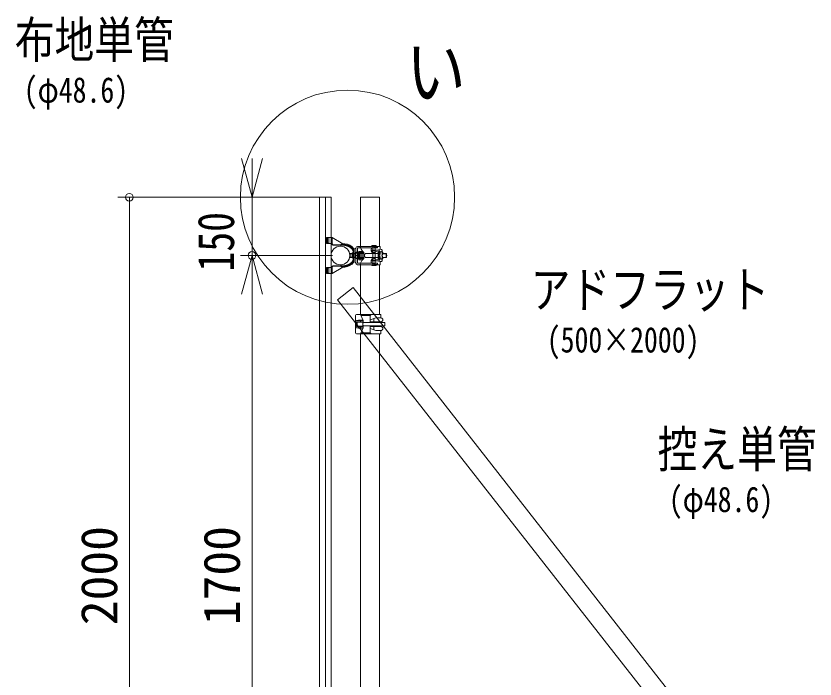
# Model space of a CAD drawing. Units: millimetres, scale not verified. Extents: x -10062 to 10062, y -6938 to 6938.
# Drawn here: x -1722 to 335, y -2611 to -903 of the extents above; entities that cross this region are included whole.
import ezdxf
from ezdxf.enums import TextEntityAlignment as Align

# ---------------------------------------------------------------- set-up
doc = ezdxf.new("R2010")
doc.units = ezdxf.units.MM
doc.header["$LTSCALE"] = 40
doc.header["$PDMODE"] = 32
doc.header["$PDSIZE"] = 20
doc.linetypes.add('DASHED1', pattern=[1.8, 1.2, -0.6])
for name, color, linetype, lineweight in [('0-1_0', 4, 'Continuous', 9), ('1-1_dim', 7, 'Continuous', 9), ('1-4_text', 7, 'Continuous', 9), ('1-6_ｸﾗﾝﾌﾟ', 1, 'Continuous', 9)]:
    doc.layers.add(name, color=color, linetype=linetype, lineweight=lineweight)
doc.styles.add('ＭＳ ゴシック', font='')
doc.styles.get('ＭＳ ゴシック').set_extended_font_data('MS Gothic')

msp = doc.modelspace()

# ---------------------------------------------------------------- linework, layer by layer
at = {"layer": '0-1_0', "lineweight": 5}
for p, q in [((-940.72, -1370.16), (-940.72, -3370.16)), ((-924.72, -1370.16), (-924.72, -3370.16)), ((-834.74, -1495.16), (-834.74, -1370.16)), ((-922.23, -1473.73), (-908.87, -1473.73)), ((-922.23, -1488.93), (-922.23, -1473.73)), ((-909.02, -1474.72), (-909.02, -1488.85)), ((-908.32, -1473.8), (-908.32, -1490.35)), ((-880.28, -1490.16), (-907.86, -1474)), ((-907.62, -1475.3), (-907.62, -1489.5)), ((-922.23, -1488.93), (-910.88, -1488.93)), ((-906.5, -1491.28), (-875.71, -1492.32)), ((-905.96, -1493.6), (-875.79, -1494.62)), ((-885.44, -1491.84), (-884.38, -1490.84)), ((-882.37, -1490.09), (-875.65, -1490.32)), ((-862.72, -1516.14), (-861.72, -1515.14)), ((-862.72, -1524.14), (-862.72, -1516.14)), ((-862.47, -1515.89), (-856.72, -1515.89)), ((-861.72, -1525.14), (-861.72, -1515.14)), ((-861.72, -1515.14), (-856.72, -1515.14)), ((-856.72, -1526.69), (-856.72, -1513.59)), ((-856.72, -1513.59), (-854.22, -1513.59)), ((-853.72, -1531.22), (-853.72, -1509.06)), ((-851.42, -1535.15), (-851.42, -1505.13)), ((-851.42, -1515.14), (-847.72, -1515.14)), ((-851.42, -1515.89), (-847.72, -1515.89)), ((-847.72, -1511.89), (-847.72, -1528.39)), ((-847.72, -1511.89), (-840.22, -1511.89)), ((-847.72, -1520.14), (-840.22, -1520.14)), ((-839.72, -1512.39), (-840.22, -1511.89)), ((-839.72, -1512.39), (-839.72, -1527.89)), ((-861.72, -1525.14), (-862.72, -1524.14)), ((-862.47, -1524.39), (-856.72, -1524.39)), ((-861.72, -1525.14), (-856.72, -1525.14)), ((-856.72, -1526.69), (-854.22, -1526.69)), ((-851.42, -1524.39), (-847.72, -1524.39)), ((-851.42, -1525.14), (-847.72, -1525.14)), ((-847.72, -1528.39), (-840.22, -1528.39)), ((-839.72, -1527.89), (-840.22, -1528.39)), ((-922.23, -1551.35), (-922.23, -1566.55)), ((-922.23, -1551.35), (-910.88, -1551.35)), ((-909.02, -1565.56), (-909.02, -1551.42)), ((-908.32, -1566.47), (-908.32, -1549.93)), ((-880.28, -1550.12), (-907.86, -1566.28)), ((-907.62, -1564.98), (-907.62, -1550.78)), ((-906.5, -1549), (-875.71, -1547.96)), ((-905.96, -1546.68), (-875.79, -1545.66)), ((-885.44, -1548.44), (-884.38, -1549.43)), ((-882.37, -1550.19), (-875.65, -1549.96)), ((-834.74, -1544.16), (-834.74, -1672.2)), ((-786.14, -1672.2), (-786.14, -1544.16)), ((-922.23, -1566.55), (-908.87, -1566.55)), ((-894.09, -1634.34), (-854.17, -1603.08)), ((141.91, -2875.67), (-854.17, -1603.08)), ((129.42, -2941.54), (-894.09, -1634.34)), ((-847.94, -1675.2), (-847.94, -1719.2)), ((-782.44, -1672.2), (-844.94, -1672.2)), ((-827.94, -1687.95), (-835.44, -1672.2)), ((-810.02, -1675.2), (-834, -1675.2)), ((-830.44, -1686.95), (-830.44, -1687.95)), ((-810.44, -1690.95), (-810.44, -1677.2)), ((-800.44, -1690.95), (-800.44, -1682.62)), ((-827.94, -1687.95), (-844.94, -1687.95)), ((-827.94, -1690.95), (-844.94, -1690.95)), ((-844.94, -1690.95), (-844.94, -1703.45)), ((-827.94, -1703.45), (-844.94, -1703.45)), ((-827.94, -1706.45), (-844.94, -1706.45)), ((-827.44, -1691.7), (-843.44, -1691.7)), ((-843.44, -1702.7), (-843.44, -1691.7)), ((-827.44, -1702.7), (-843.44, -1702.7)), ((-840.44, -1706.45), (-840.44, -1707.45)), ((-830.44, -1707.45), (-840.44, -1707.45)), ((-835.44, -1687.95), (-835.44, -1690.95)), ((-835.44, -1703.45), (-835.44, -1706.45)), ((-835.44, -1722.2), (-827.94, -1706.45)), ((-830.44, -1706.45), (-830.44, -1707.45)), ((-827.94, -1687.95), (-827.94, -1690.95)), ((-827.94, -1703.45), (-827.94, -1706.45)), ((-827.44, -1692.7), (-827.44, -1691.7)), ((-772.66, -1692.7), (-827.44, -1692.7)), ((-827.44, -1702.7), (-827.44, -1701.7)), ((-772.66, -1701.7), (-827.44, -1701.7)), ((-782.44, -1690.95), (-810.44, -1690.95)), ((-810.44, -1703.45), (-810.44, -1717.2)), ((-800.44, -1711.78), (-800.44, -1703.45)), ((-782.44, -1690.95), (-782.44, -1692.7)), ((-775.32, -1704.02), (-776.98, -1701.7)), ((-772.66, -1692.7), (-772.66, -1701.7)), ((-844.94, -1722.2), (-782.44, -1722.2)), ((-834.74, -3090.16), (-834.74, -1722.2)), ((-810.02, -1719.2), (-834, -1719.2)), ((-795.44, -1713.45), (-810.44, -1708.45)), ((-782.44, -1713.45), (-795.44, -1713.45)), ((-786.14, -1722.2), (-786.14, -3090.16)), ((-782.44, -1713.45), (-782.44, -1722.2))]:
    msp.add_line(p, q, dxfattribs=at)
at = {"layer": '0-1_0', "linetype": 'DASHED1', "lineweight": 5}
for p, q in [((-919.93, -1488.93), (-919.93, -1473.73)), ((-916.8, -1486.93), (-916.8, -1475.73)), ((-883.87, -1493.52), (-882.8, -1492.52)), ((-882.44, -1492.39), (-875.72, -1492.62)), ((-876.12, -1492.61), (-880.28, -1490.16)), ((-856.72, -1515.14), (-851.42, -1515.14)), ((-856.72, -1515.14), (-851.42, -1515.14)), ((-856.72, -1515.89), (-852.42, -1515.89)), ((-853.72, -1505.07), (-853.72, -1509.06)), ((-856.72, -1524.39), (-852.42, -1524.39)), ((-856.72, -1525.14), (-851.42, -1525.14)), ((-856.72, -1525.14), (-851.42, -1525.14)), ((-853.72, -1535.21), (-853.72, -1531.22)), ((-919.93, -1551.35), (-919.93, -1566.55)), ((-916.8, -1553.35), (-916.8, -1564.55)), ((-883.87, -1546.76), (-882.8, -1547.75)), ((-882.44, -1547.89), (-875.72, -1547.66)), ((-876.12, -1547.67), (-880.28, -1550.12))]:
    msp.add_line(p, q, dxfattribs=at)
at = {"layer": '0-1_0', "lineweight": 5}
for points in [[(-940.72, -1370.16), (-910.72, -1370.16), (-910.72, -3370.16)], [(-834.74, -1370.16), (-786.14, -1370.16), (-786.14, -1495.16)], [(-830.44, -1686.95), (-840.44, -1686.95), (-840.44, -1687.95)], [(-782.44, -1672.2), (-782.44, -1680.95), (-795.44, -1680.95), (-810.44, -1685.95)], [(-782.44, -1701.7), (-782.44, -1703.45), (-810.44, -1703.45)]]:
    msp.add_lwpolyline(points, dxfattribs=at)
msp.add_circle((-868.51, -1370.16), 275.78, dxfattribs=at)
at = {"layer": '0-1_0', "linetype": 'DASHED1', "lineweight": 5}
for centre, radius, start, end in [((-918.8, -1475.73), 2, 0, 90), ((-918.8, -1486.93), 2, 270, 0), ((-885.78, -1491.48), 2.8, 268.075, 313.075), ((-882.46, -1492.89), 0.5, 88.075, 133.075), ((-876.65, -1520.1), 27.5, 33.828, 88.074), ((-854.22, -1505.07), 0.5, 0, 33.828), ((-852.42, -1514.89), 1, 270, 0), ((-876.65, -1520.18), 27.5, 271.926, 326.172), ((-854.22, -1535.21), 0.5, 326.172, 0), ((-852.42, -1525.39), 1, 0, 90), ((-918.8, -1553.35), 2, 0, 90), ((-885.78, -1548.8), 2.8, 46.925, 91.925), ((-882.46, -1547.39), 0.5, 226.925, 271.925), ((-918.8, -1564.55), 2, 270, 0)]:
    msp.add_arc(centre, radius, start, end, dxfattribs=at)
at = {"layer": '0-1_0', "lineweight": 5}
for centre, radius, start, end in [((-908.87, -1475.73), 2, 59.628, 90), ((-910.88, -1491.87), 2.94, 36.605, 90), ((-910.88, -1490.81), 1.88, 0.541, 90), ((-906.16, -1490.76), 2.84, 180.541, 270), ((-906.16, -1488.36), 2.94, 216.605, 263.423), ((-885.78, -1491.48), 0.5, 268.074, 313.075), ((-882.46, -1492.89), 2.8, 88.075, 133.075), ((-876.65, -1520.1), 25.5, 26.211, 88.074), ((-876.65, -1520.1), 27.8, 26.319, 88.074), ((-876.65, -1520.1), 29.8, 33.958, 88.074), ((-854.22, -1513.09), 0.5, 270, 0), ((-854.22, -1509.06), 0.5, 0, 26.212), ((-854.42, -1505.13), 3, 0, 33.958), ((-854.42, -1509.11), 3, 0, 26.319), ((-856.98, -1516.02), 17.26, 346.178, 13.822), ((-856.98, -1524.26), 17.26, 346.178, 13.822), ((-876.65, -1520.18), 25.5, 271.926, 333.789), ((-876.65, -1520.18), 27.8, 271.926, 333.681), ((-876.65, -1520.18), 29.8, 271.926, 326.042), ((-854.22, -1527.19), 0.5, 0, 90), ((-854.22, -1531.22), 0.5, 333.789, 0), ((-854.42, -1535.15), 3, 326.042, 0), ((-854.42, -1531.17), 3, 333.681, 0), ((-910.88, -1549.47), 1.88, 270, 359.459), ((-910.88, -1548.41), 2.94, 270, 323.395), ((-906.16, -1549.51), 2.84, 90, 179.459), ((-906.16, -1551.92), 2.94, 96.578, 143.395), ((-885.78, -1548.8), 0.5, 46.925, 91.925), ((-882.46, -1547.39), 2.8, 226.925, 271.925), ((-908.87, -1564.55), 2, 270, 300.372), ((-844.94, -1675.2), 3, 90, 180), ((-805.44, -1677.2), 5, 90, 180), ((-782.44, -1685.95), 5, 270, 90), ((-844.94, -1690.95), 3, 90, 180), ((-844.94, -1703.45), 3, 180, 270), ((-823.37, -1697.2), 6.06, 132.075, 227.925), ((-782.44, -1708.45), 5, 270, 90), ((-844.94, -1719.2), 3, 180, 270), ((-805.44, -1717.2), 5, 180, 270)]:
    msp.add_arc(centre, radius, start, end, dxfattribs=at)
at = {"layer": '1-1_dim', "color": 4, "lineweight": 5}
for p, q in [((-1114.29, -1370.19), (-1114.29, -1270.19)), ((-940.72, -1370.19), (-1144.29, -1370.19)), ((-1114.29, -1370.19), (-1114.29, -1520.16)), ((-906.72, -1520.16), (-1144.29, -1520.16)), ((-1114.29, -1520.16), (-1114.29, -1620.16)), ((-1114.29, -1620.16), (-1114.29, -1720.16))]:
    msp.add_line(p, q, dxfattribs=at)
at = {"layer": '1-1_dim'}
for p, q in [((-960.72, -1370.19), (-1460.03, -1370.19)), ((-1430.03, -3370.19), (-1430.03, -1370.19)), ((-1430.03, -1470.19), (-1430.03, -3270.19)), ((-907.28, -1520.18), (-1144.29, -1520.18)), ((-1114.29, -3220.18), (-1114.29, -1520.18)), ((-1114.29, -1620.18), (-1114.29, -3120.18))]:
    msp.add_line(p, q, dxfattribs=at)
at = {"layer": '1-1_dim', "color": 4, "lineweight": 5}
for points in [[(-1087.5, -1270.19), (-1114.29, -1370.19), (-1141.09, -1270.19)], [(-1141.09, -1620.16), (-1114.29, -1520.16), (-1087.5, -1620.16)]]:
    msp.add_lwpolyline(points, dxfattribs=at)
at = {"layer": '1-1_dim'}
for p in [(-1430.03, -1370.19), (-1114.29, -1520.18)]:
    msp.add_point(p, dxfattribs=at)
at = {"layer": '1-6_ｸﾗﾝﾌﾟ'}
for p, q in [((-846.72, -1500.66), (-846.72, -1540.16)), ((-842.72, -1500.16), (-791.22, -1500.16)), ((-804.72, -1494.16), (-795.72, -1494.16)), ((-788.12, -1497.16), (-804.62, -1500.16)), ((-803.42, -1497.16), (-803.42, -1544.16)), ((-796.92, -1497.16), (-796.92, -1544.16)), ((-791.22, -1497.16), (-791.22, -1500.16)), ((-849.72, -1502.46), (-846.72, -1502.46)), ((-826.22, -1512.16), (-842.72, -1512.16)), ((-826.22, -1515.16), (-842.72, -1515.16)), ((-842.12, -1519.16), (-842.12, -1522.16)), ((-838.42, -1510.16), (-829.92, -1510.16)), ((-837.72, -1512.16), (-837.72, -1528.16)), ((-834.22, -1510.16), (-834.22, -1531.16)), ((-830.72, -1512.16), (-830.72, -1528.16)), ((-826.22, -1512.16), (-826.22, -1515.16)), ((-826.22, -1516.16), (-826.22, -1528.16)), ((-823.22, -1515.16), (-789.82, -1515.16)), ((-807.22, -1509.16), (-807.22, -1503.16)), ((-807.22, -1506.16), (-790.22, -1506.16)), ((-807.22, -1506.16), (-790.92, -1511.16)), ((-798.82, -1514.16), (-802.02, -1514.16)), ((-798.82, -1512.16), (-800.82, -1512.16)), ((-784.12, -1504.16), (-790.22, -1506.16)), ((-787.32, -1510.16), (-788.32, -1510.16)), ((-786.52, -1511.16), (-778.12, -1511.16)), ((-768.52, -1516.16), (-778.22, -1516.16)), ((-778.12, -1515.16), (-768.22, -1515.16)), ((-849.72, -1537.86), (-846.72, -1537.86)), ((-826.22, -1525.16), (-842.72, -1525.16)), ((-826.22, -1528.16), (-842.72, -1528.16)), ((-838.42, -1531.16), (-829.92, -1531.16)), ((-823.22, -1525.16), (-789.82, -1525.16)), ((-807.22, -1534.16), (-790.92, -1530.16)), ((-807.22, -1532.16), (-807.22, -1538.16)), ((-807.22, -1534.16), (-790.22, -1534.16)), ((-788.12, -1544.16), (-804.62, -1541.16)), ((-798.82, -1526.16), (-802.02, -1526.16)), ((-798.82, -1528.16), (-800.82, -1528.16)), ((-791.22, -1540.16), (-791.22, -1544.16)), ((-784.12, -1536.16), (-790.22, -1534.16)), ((-787.32, -1530.16), (-788.32, -1530.16)), ((-786.52, -1529.16), (-778.12, -1529.16)), ((-784.12, -1536.16), (-784.12, -1544.16)), ((-768.22, -1525.16), (-778.22, -1525.16)), ((-842.72, -1544.16), (-784.12, -1544.16)), ((-804.72, -1546.16), (-795.72, -1546.16))]:
    msp.add_line(p, q, dxfattribs=at)
for points in [[(-842.72, -1497.16), (-784.12, -1497.16), (-784.12, -1504.16)], [(-842.72, -1500.16), (-842.72, -1540.16), (-791.22, -1540.16)]]:
    msp.add_lwpolyline(points, dxfattribs=at)
msp.add_circle((-886.72, -1520.16), 24, dxfattribs=at)
for centre, radius, start, end in [((-842.72, -1501.16), 4, 90, 180), ((-833.72, -1498.16), 2, 120.51, 239.49), ((-809.42, -1491.16), 27, 200.106, 231.428), ((-804.02, -1503.16), 3, 100.384, 180), ((-804.72, -1495.16), 1, 90, 270), ((-795.72, -1495.16), 1, 270, 90), ((-842.72, -1516.16), 4, 90, 180), ((-838.92, -1519.16), 3, 90, 180), ((-838.92, -1522.16), 3, 180, 270), ((-838.42, -1511.16), 1, 90, 270), ((-829.92, -1511.16), 1, 270, 90), ((-813.52, -1520.16), 11, 152.604, 207.396), ((-802.02, -1509.16), 5, 180, 270), ((-800.82, -1506.16), 6, 180, 270), ((-798.82, -1515.16), 3, 0, 90), ((-798.82, -1515.16), 1, 0, 90), ((-791.42, -1513.16), 2, 0, 75), ((-789.22, -1510.16), 4, 341.179, 104.571), ((-752.82, -1520.16), 37, 166.058, 193.942), ((-788.32, -1511.16), 1, 90, 180), ((-790.32, -1515.16), 6, 298.583, 47.521), ((-790.32, -1525.16), 6, 312.479, 61.417), ((-787.32, -1511.16), 1, 0, 90), ((-750.32, -1520.16), 37, 166.058, 193.942), ((-783.02, -1508.16), 4, 306.195, 105.529), ((-785.42, -1516.16), 7, 316.511, 43.489), ((-785.42, -1525.16), 7, 316.511, 43.489), ((-757.92, -1520.16), 21, 166.103, 193.897), ((-842.72, -1525.16), 4, 180, 270), ((-842.72, -1540.16), 4, 180, 270), ((-838.42, -1530.16), 1, 90, 270), ((-833.72, -1542.16), 2, 120.51, 239.49), ((-809.42, -1549.16), 27, 128.572, 159.894), ((-829.92, -1530.16), 1, 270, 90), ((-802.02, -1532.16), 5, 90, 180), ((-804.02, -1538.16), 3, 180, 259.616), ((-800.82, -1535.16), 6, 90, 180), ((-798.82, -1525.16), 3, 270, 0), ((-798.82, -1525.16), 1, 270, 0), ((-791.42, -1528.16), 2, 285, 0), ((-789.22, -1530.16), 4, 255.429, 18.821), ((-788.32, -1529.16), 1, 180, 270), ((-787.32, -1529.16), 1, 270, 0), ((-783.02, -1532.16), 4, 254.471, 53.805), ((-804.72, -1545.16), 1, 90, 270), ((-795.72, -1545.16), 1, 270, 90)]:
    msp.add_arc(centre, radius, start, end, dxfattribs=at)
msp.add_ellipse((-778.12, -1520.16), major_axis=(0, 9), ratio=0.1021, start_param=5.3014195, end_param=10.4065432, dxfattribs=at)
msp.add_ellipse((-768.22, -1520.16), major_axis=(0, 5), ratio=0.1218, dxfattribs=at)

# ---------------------------------------------------------------- texts
at = {"layer": '1-1_dim', "color": 2, "style": 'ＭＳ ゴシック', "width": 0.8}
msp.add_text('150', height=93.84, rotation=90, dxfattribs=at).set_placement((-1132.42, -1561.46), align=Align.BOTTOM_LEFT)
at = {"layer": '1-1_dim', "color": 2, "style": 'ＭＳ ゴシック'}
for s, p in [('2000', (-1433.23, -2472.59)), ('1700', (-1117.49, -2472.58))]:
    msp.add_text(s, height=93.84, rotation=90, dxfattribs=at).set_placement(p, align=Align.BOTTOM_LEFT)
at = {"layer": '1-4_text', "style": 'ＭＳ ゴシック', "width": 0.8}
for s, height, p in [('布地単管', 93.84, (-1725.25, -1039.52)), ('い', 140.8, (-717.57, -1158.55)), ('(φ48.6)', 65.69, (-1702.06, -1146.14)), ('アドフラット', 93.84, (-396.88, -1683.26)), ('(500×2000)', 65.69, (-355.49, -1789.88)), ('控え単管', 93.84, (-69.96, -2094.38)), ('(φ48.6)', 65.69, (-41.21, -2201))]:
    msp.add_text(s, height=height, dxfattribs=at).set_placement(p, align=Align.BOTTOM_LEFT)

doc.saveas('drawing.dxf')
